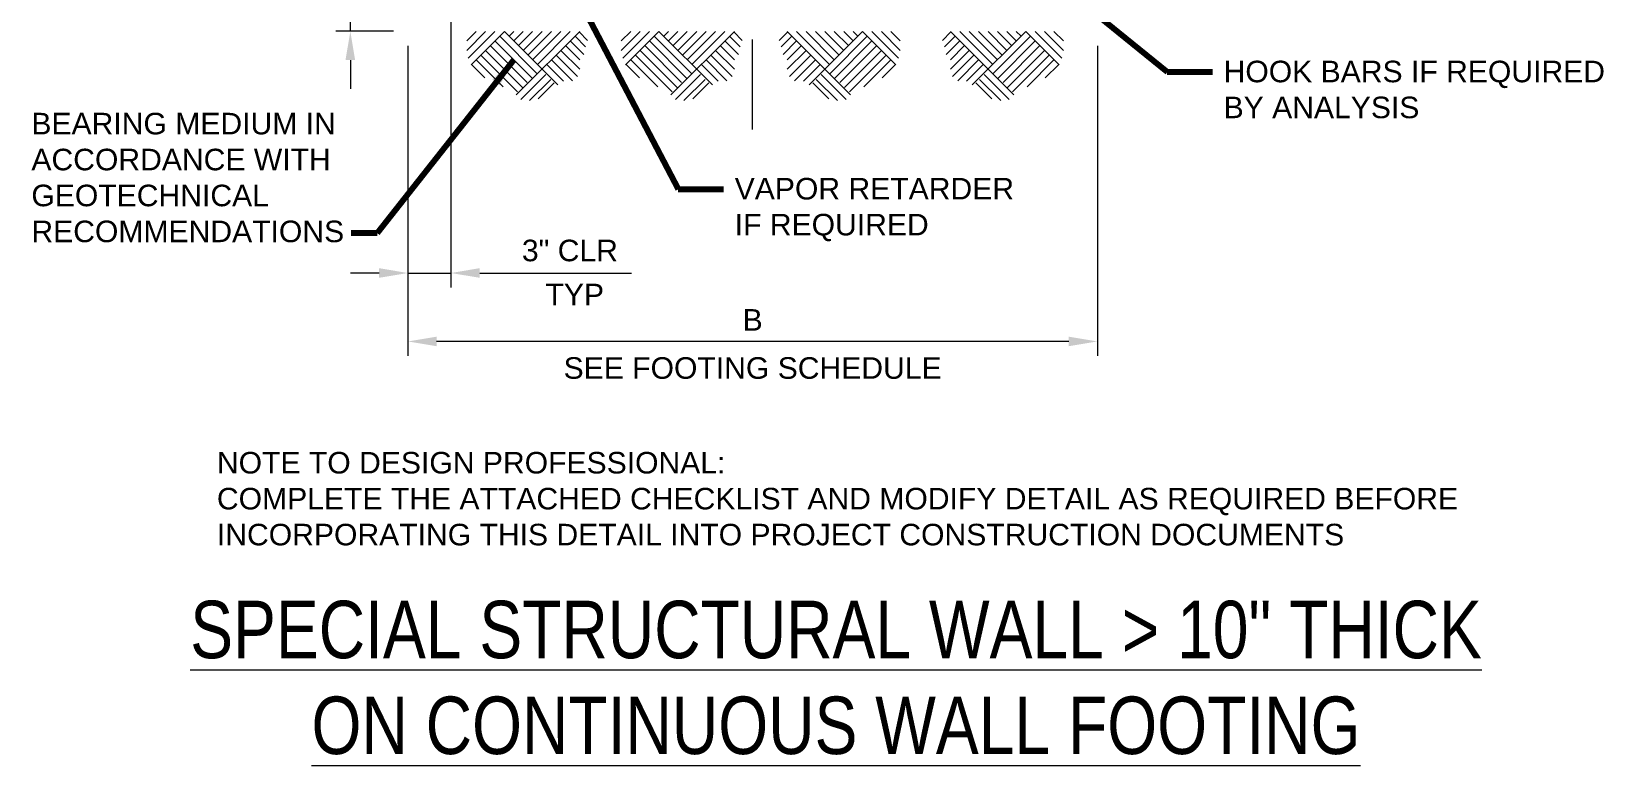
# Model space of a CAD drawing. Header units: inches. Extents: x 567 to 679, y 1933 to 2068.
# Drawn here: x 567.4 to 676.8, y 1933.2 to 1984.3 of the extents above; entities that cross this region are included whole.
import ezdxf

# ---------------------------------------------------------------- set-up
doc = ezdxf.new("R2010")
doc.units = ezdxf.units.IN
doc.header["$LTSCALE"] = 5
doc.header["$MEASUREMENT"] = 0
doc.linetypes.add('CENTER', pattern=[2, 1.25, -0.25, 0.25, -0.25])
for name, color, linetype, lineweight in [('S-ANNO-DIMS', 1, 'Continuous', 20), ('S-ANNO-TEXT', 7, 'Continuous', 20), ('S-DELT-PATT', 7, 'Continuous', 15), ('S-GRID', 9, 'CENTER', 20)]:
    doc.layers.add(name, color=color, linetype=linetype, lineweight=lineweight)
doc.styles.add('Romans', font='arial.ttf')
doc.dimstyles.get("Standard").update_dxf_attribs({"dimtxt": 0.18, "dimasz": 0.18, "dimexe": 0.18, "dimexo": 0.0625, "dimgap": 0.09, "dimtad": 0, "dimtih": 1, "dimtoh": 1, "dimdec": 4, "dimzin": 0, "dimdsep": 46, "dimtxsty": 'Standard', "dimcen": 0.09, "dimadec": 0, "dimazin": 0, "dimtfac": 1, "dimtdec": 4, "dimtofl": 0, "dimtmove": 0, "dimatfit": 3, "dimfxl": 1, "dimtolj": 1, "dimtzin": 0, "dimarcsym": 0})

# ---------------------------------------------------------------- blocks, each defined once
blk = doc.blocks.new('*D2')
at = {"layer": 'Defpoints', "color": 0, "transparency": 16777216}
for p in [(593.56, 1984.32), (641.56, 1984.32), (593.56, 1962.74)]:
    blk.add_point(p, dxfattribs=at)
at = {"layer": 'S-ANNO-DIMS', "transparency": 16777216}
for p, q in [((593.56, 1983.32), (593.56, 1961.74)), ((641.56, 1983.32), (641.56, 1961.74)), ((639.56, 1962.74), (595.56, 1962.74))]:
    blk.add_line(p, q, dxfattribs=at)
for points in [[(595.56, 1963.07), (595.56, 1962.41), (593.56, 1962.74)], [(639.56, 1963.07), (639.56, 1962.41), (641.56, 1962.74)]]:
    blk.add_solid(points, dxfattribs=at)
at = {"layer": 'S-ANNO-DIMS', "transparency": 16777216, "insert": (617.56, 1964.24), "char_height": 1.5, "attachment_point": 5, "style": 'Romans'}
blk.add_mtext('\\A1;B', dxfattribs=at)
blk = doc.blocks.new('*D3')
at = {"layer": 'Defpoints', "color": 0, "transparency": 16777216}
for p in [(596.56, 1987.32), (589.56, 1984.32), (593.56, 1984.32)]:
    blk.add_point(p, dxfattribs=at)
at = {"layer": 'S-ANNO-DIMS', "transparency": 16777216}
for p, q in [((589.56, 1989.32), (589.56, 1999.89)), ((595.56, 1987.32), (588.56, 1987.32)), ((589.56, 1984.32), (589.56, 1987.32)), ((592.56, 1984.32), (588.56, 1984.32)), ((589.56, 1982.32), (589.56, 1980.32))]:
    blk.add_line(p, q, dxfattribs=at)
for points in [[(589.22, 1989.32), (589.89, 1989.32), (589.56, 1987.32)], [(589.22, 1982.32), (589.89, 1982.32), (589.56, 1984.32)]]:
    blk.add_solid(points, dxfattribs=at)
at = {"layer": 'S-ANNO-DIMS', "transparency": 16777216, "insert": (588, 1995.6), "char_height": 1.5, "attachment_point": 5, "rotation": 90, "style": 'Romans'}
blk.add_mtext('\\A1;3" CLR', dxfattribs=at)
blk = doc.blocks.new('*D4')
at = {"layer": 'Defpoints', "color": 0, "transparency": 16777216}
for p in [(596.56, 1987.5), (593.56, 1981.58), (593.56, 1967.5)]:
    blk.add_point(p, dxfattribs=at)
at = {"layer": 'S-ANNO-DIMS', "transparency": 16777216}
for p, q in [((596.56, 1986.5), (596.56, 1966.5)), ((593.56, 1980.58), (593.56, 1966.5)), ((591.56, 1967.5), (589.56, 1967.5)), ((593.56, 1967.5), (596.56, 1967.5)), ((598.56, 1967.5), (609.12, 1967.5))]:
    blk.add_line(p, q, dxfattribs=at)
for points in [[(591.56, 1967.84), (591.56, 1967.17), (593.56, 1967.5)], [(598.56, 1967.84), (598.56, 1967.17), (596.56, 1967.5)]]:
    blk.add_solid(points, dxfattribs=at)
at = {"layer": 'S-ANNO-DIMS', "transparency": 16777216, "insert": (604.84, 1969.06), "char_height": 1.5, "attachment_point": 5, "style": 'Romans'}
blk.add_mtext('\\A1;3" CLR', dxfattribs=at)

msp = doc.modelspace()

# ---------------------------------------------------------------- linework, layer by layer
at = {"layer": 'S-DELT-PATT'}
for p, q in [((597.6576927, 1982.9953287), (598.9686729, 1984.3063089)), ((597.6576927, 1983.6508188), (598.3131828, 1984.3063089)), ((597.7683066, 1982.4504525), (599.624163, 1984.3063089)), ((597.9596688, 1981.9863245), (600.2796532, 1984.3063089)), ((599.9519081, 1983.9785639), (602.5615044, 1981.3689676)), ((600.2796532, 1984.3063089), (603.997372, 1980.5885902)), ((600.6073982, 1983.9785639), (600.9351433, 1984.3063089)), ((600.9351433, 1983.6508188), (601.5906334, 1984.3063089)), ((601.1101182, 1979.8928529), (605.5235742, 1984.3063089)), ((601.2628884, 1983.3230738), (602.2461236, 1984.3063089)), ((601.5906334, 1982.9953287), (602.9016137, 1984.3063089)), ((601.9183785, 1982.6675836), (603.5571038, 1984.3063089)), ((602.2461236, 1982.3398386), (604.2125939, 1984.3063089)), ((602.5738686, 1982.0120935), (604.8680841, 1984.3063089)), ((605.1958291, 1983.9785639), (605.9335751, 1983.2408097)), ((605.4914552, 1984.2741899), (606.0757673, 1983.6898696)), ((608.4181781, 1982.9953287), (609.7291583, 1984.3063089)), ((608.4181781, 1983.6508188), (609.0736682, 1984.3063089)), ((608.5287921, 1982.4504525), (610.3846485, 1984.3063089)), ((608.7201542, 1981.9863245), (611.0401386, 1984.3063089)), ((610.7123935, 1983.9785639), (613.3219899, 1981.3689676)), ((611.0401386, 1984.3063089), (614.7578574, 1980.5885902)), ((611.3678837, 1983.9785639), (611.6956287, 1984.3063089)), ((611.6956287, 1983.6508188), (612.3511189, 1984.3063089)), ((611.8706036, 1979.8928529), (616.2840596, 1984.3063089)), ((612.0233738, 1983.3230738), (613.006609, 1984.3063089)), ((612.3511189, 1982.9953287), (613.6620991, 1984.3063089)), ((612.6788639, 1982.6675836), (614.3175892, 1984.3063089)), ((613.006609, 1982.3398386), (614.9730794, 1984.3063089)), ((613.334354, 1982.0120935), (615.6285695, 1984.3063089)), ((615.9563146, 1983.9785639), (616.6940605, 1983.2408097)), ((616.2519406, 1984.2741899), (616.8362527, 1983.6898696)), ((619.9959697, 1984.2741899), (619.4116576, 1983.6898696)), ((620.2915958, 1983.9785639), (619.5538498, 1983.2408097)), ((624.3773067, 1979.8928529), (619.9638507, 1984.3063089)), ((622.9135563, 1982.0120935), (620.6193408, 1984.3063089)), ((623.2413013, 1982.3398386), (621.274831, 1984.3063089)), ((625.2077717, 1984.3063089), (621.4900529, 1980.5885902)), ((623.5690464, 1982.6675836), (621.9303211, 1984.3063089)), ((623.8967915, 1982.9953287), (622.5858112, 1984.3063089)), ((625.5355168, 1983.9785639), (622.9259205, 1981.3689676)), ((624.2245365, 1983.3230738), (623.2413013, 1984.3063089)), ((624.5522816, 1983.6508188), (623.8967915, 1984.3063089)), ((624.8800267, 1983.9785639), (624.5522816, 1984.3063089)), ((627.5277561, 1981.9863245), (625.2077717, 1984.3063089)), ((627.7191183, 1982.4504525), (625.8632618, 1984.3063089)), ((627.8297322, 1982.9953287), (626.518752, 1984.3063089)), ((627.8297322, 1983.6508188), (627.1742421, 1984.3063089)), ((631.3509562, 1984.2741899), (630.7666441, 1983.6898696)), ((631.6465822, 1983.9785639), (630.9088363, 1983.2408097)), ((635.7322931, 1979.8928529), (631.3188371, 1984.3063089)), ((634.2685427, 1982.0120935), (631.9743273, 1984.3063089)), ((634.5962878, 1982.3398386), (632.6298174, 1984.3063089)), ((636.5627582, 1984.3063089), (632.8450394, 1980.5885902)), ((634.9240328, 1982.6675836), (633.2853075, 1984.3063089)), ((635.2517779, 1982.9953287), (633.9407977, 1984.3063089)), ((636.8905032, 1983.9785639), (634.2809069, 1981.3689676)), ((635.579523, 1983.3230738), (634.5962878, 1984.3063089)), ((635.907268, 1983.6508188), (635.2517779, 1984.3063089)), ((636.2350131, 1983.9785639), (635.907268, 1984.3063089)), ((638.8827426, 1981.9863245), (636.5627582, 1984.3063089)), ((639.0741047, 1982.4504525), (637.2182483, 1984.3063089)), ((639.1847187, 1982.9953287), (637.8737384, 1984.3063089)), ((639.1847187, 1983.6508188), (638.5292285, 1984.3063089)), ((598.6409279, 1982.6675836), (601.1993796, 1980.1091237)), ((598.9686729, 1982.9953287), (601.5441756, 1980.419826)), ((599.296418, 1983.3230738), (601.8548697, 1980.7646139)), ((599.624163, 1983.6508188), (602.2508103, 1981.0241716)), ((603.8848489, 1982.6675836), (605.3727131, 1981.1797194)), ((604.2125939, 1982.9953287), (605.5235742, 1981.6843484)), ((604.540339, 1983.3230738), (605.5235742, 1982.3398386)), ((604.8680841, 1983.6508188), (605.8104085, 1982.7084862)), ((609.4014133, 1982.6675836), (611.959865, 1980.1091237)), ((609.7291583, 1982.9953287), (612.304661, 1980.419826)), ((610.0569034, 1983.3230738), (612.6153551, 1980.7646139)), ((610.3846485, 1983.6508188), (613.0112957, 1981.0241716)), ((614.6453343, 1982.6675836), (616.1331986, 1981.1797194)), ((614.9730794, 1982.9953287), (616.2840596, 1981.6843484)), ((615.3008244, 1983.3230738), (616.2840596, 1982.3398386)), ((615.6285695, 1983.6508188), (616.5708939, 1982.7084862)), ((620.6193408, 1983.6508188), (619.6770164, 1982.7084862)), ((620.9470859, 1983.3230738), (619.9638507, 1982.3398386)), ((621.274831, 1982.9953287), (619.9638507, 1981.6843484)), ((621.602576, 1982.6675836), (620.1147118, 1981.1797194)), ((625.8632618, 1983.6508188), (623.2366146, 1981.0241716)), ((626.1910069, 1983.3230738), (623.6325552, 1980.7646139)), ((626.518752, 1982.9953287), (623.9432493, 1980.419826)), ((626.846497, 1982.6675836), (624.2880453, 1980.1091237)), ((631.9743273, 1983.6508188), (631.0320029, 1982.7084862)), ((632.3020723, 1983.3230738), (631.3188371, 1982.3398386)), ((632.6298174, 1982.9953287), (631.3188371, 1981.6843484)), ((632.9575625, 1982.6675836), (631.4696982, 1981.1797194)), ((637.2182483, 1983.6508188), (634.591601, 1981.0241716)), ((637.5459934, 1983.3230738), (634.9875416, 1980.7646139)), ((637.8737384, 1982.9953287), (635.2982358, 1980.419826)), ((638.2014835, 1982.6675836), (635.6430318, 1980.1091237)), ((597.9854377, 1982.0120935), (598.924329, 1981.0732022)), ((598.3131828, 1982.3398386), (600.1897117, 1980.4633014)), ((603.2293587, 1982.0120935), (604.3933044, 1980.8481397)), ((603.5571038, 1982.3398386), (605.0108662, 1980.886068)), ((608.7459232, 1982.0120935), (609.6848144, 1981.0732022)), ((609.0736682, 1982.3398386), (610.9501972, 1980.4633014)), ((613.9898442, 1982.0120935), (615.1537898, 1980.8481397)), ((614.3175892, 1982.3398386), (615.7713516, 1980.886068)), ((621.9303211, 1982.3398386), (620.4765587, 1980.886068)), ((622.2580661, 1982.0120935), (621.0941205, 1980.8481397)), ((627.1742421, 1982.3398386), (625.2977132, 1980.4633014)), ((627.5019872, 1982.0120935), (626.5630959, 1981.0732022)), ((633.2853075, 1982.3398386), (631.8315451, 1980.886068)), ((633.6130526, 1982.0120935), (632.449107, 1980.8481397)), ((638.5292285, 1982.3398386), (636.6526996, 1980.4633014)), ((638.8569736, 1982.0120935), (637.9180823, 1981.0732022)), ((601.4216645, 1979.5812985), (603.1605651, 1981.3201991)), ((602.0183489, 1979.4960602), (603.5015264, 1980.9792377)), ((602.6320761, 1979.6324431), (603.7401986, 1980.7405656)), ((612.1821499, 1979.5812985), (613.9210505, 1981.3201991)), ((612.7788344, 1979.4960602), (614.2620119, 1980.9792377)), ((613.3925616, 1979.6324431), (614.500684, 1980.7405656)), ((622.8553488, 1979.6324431), (621.7472263, 1980.7405656)), ((623.469076, 1979.4960602), (621.9858985, 1980.9792377)), ((624.0657604, 1979.5812985), (622.3268598, 1981.3201991)), ((634.2103352, 1979.6324431), (633.1022127, 1980.7405656)), ((634.8240624, 1979.4960602), (633.3408849, 1980.9792377)), ((635.4207469, 1979.5812985), (633.6818463, 1981.3201991))]:
    msp.add_line(p, q, dxfattribs=at)
at = {"layer": 'S-GRID', "linetype": 'CENTER'}
msp.add_line((617.5557566, 1977.4900289), (617.5760741, 2064.937677), dxfattribs=at)

# ---------------------------------------------------------------- texts
at = {"layer": 'S-ANNO-DIMS', "insert": (602.5569503, 1966.7538332), "char_height": 1.49999999, "width": 35.703847172, "attachment_point": 1, "style": 'Romans'}
msp.add_mtext(' TYP', dxfattribs=at)
at = {"layer": 'S-ANNO-DIMS', "insert": (617.5557566, 1960.8816179), "char_height": 1.499999989, "attachment_point": 5, "style": 'Romans'}
msp.add_mtext('\\A1;SEE FOOTING SCHEDULE', dxfattribs=at)
at = {"layer": 'S-ANNO-TEXT', "style": 'Romans'}
for s, insert, char_height, attachment_point in [('HOOK BARS IF REQUIRED \\PBY ANALYSIS', (650.3356667, 1982.2755144), 1.499999989, 1), ('BEARING MEDIUM IN \\PACCORDANCE WITH \\PGEOTECHNICAL \\PRECOMMENDATIONS', (567.3602373, 1978.6491734), 1.499999989, 1), ('VAPOR RETARDER\\PIF REQUIRED', (616.3087827, 1974.1199892), 1.499999989, 1), ('NOTE TO DESIGN PROFESSIONAL: \\PCOMPLETE THE ATTACHED CHECKLIST AND MODIFY DETAIL AS REQUIRED BEFORE \\PINCORPORATING THIS DETAIL INTO PROJECT CONSTRUCTION DOCUMENTS', (580.2720723, 1955.0511037), 1.499999989, 1), ('{\\W0.8;\\LSPECIAL STRUCTURAL WALL > 10" THICK\\PON CONTINUOUS WALL FOOTING}', (623.3602373, 1944.6957149), 4, 2)]:
    msp.add_mtext(s, dxfattribs=dict(at, insert=insert, char_height=char_height, attachment_point=attachment_point))

# ---------------------------------------------------------------- dimensions: what is measured, and where the dimension line sits
at = {"layer": 'S-ANNO-DIMS'}
for base, p1, p2, angle, text, picture, middle in [((589.5557567, 1984.3171912), (596.5557566, 1987.3171912), (593.5557566, 1984.3171912), 270, '3" CLR', '*D3', (589.5557567, 1995.6016387)), ((593.5557566, 1967.5038332), (596.5557566, 1987.5046912), (593.5557566, 1981.5819912), 180, '3" CLR', '*D4', (604.8402041, 1967.5038332)), ((593.5557566, 1962.7410426), (641.5557566, 1984.3171912), (593.5557566, 1984.3171912), 180, 'B', '*D2', (617.5557566, 1962.7410426))]:
    dim = msp.add_linear_dim(base=base, p1=p1, p2=p2, angle=angle, text=text, dimstyle='Standard', override={"dimscale": 16, "dimtxt": 0.09375, "dimasz": 0.125, "dimexe": 0.0625, "dimgap": 0.0625, "dimtih": 0, "dimtoh": 0, "dimdec": 5, "dimlfac": 1, "dimrnd": 0.03125, "dimzin": 7, "dimlunit": 4, "dimtxsty": 'Romans', "dimcen": 0.125, "dimclrd": 256, "dimclre": 256, "dimclrt": 256, "dimadec": 4, "dimtdec": 5, "dimtofl": 1, "dimtvp": 1, "dimfrac": 2, "dimtzin": 3, "dimlwd": 65535, "dimlwe": 65535}, dxfattribs=at)
    dim.commit()
    dim.dimension.update_dxf_attribs({"geometry": picture, "text_midpoint": middle, "dimtype": 128})

# ---------------------------------------------------------------- leaders
at = {"layer": 'S-ANNO-TEXT'}
for points in [[(594.3134548, 2007.8171912), (612.3719852, 1973.3433862), (615.5321797, 1973.3433862)], [(638.345021, 1988.0505117), (646.3988692, 1981.4989114), (649.5590637, 1981.4989114)], [(600.9374867, 1982.3374952), (591.4253728, 1970.2677484), (589.6069971, 1970.2687165)]]:
    msp.add_leader(points, dimstyle='Standard', override={"dimscale": 16, "dimtxt": 0.09375, "dimasz": 0.125, "dimexe": 0.0625, "dimgap": 0.0625, "dimtad": 0, "dimtih": 0, "dimtoh": 0, "dimdec": 5, "dimlfac": 16, "dimrnd": 0.03125, "dimzin": 7, "dimlunit": 4, "dimtxsty": 'Romans', "dimcen": 0.125, "dimclrd": 256, "dimclre": 256, "dimclrt": 256, "dimadec": 4, "dimtdec": 5, "dimtofl": 1, "dimtvp": 1, "dimfrac": 2, "dimtzin": 3, "dimlwd": 65535, "dimlwe": 65535}, dxfattribs=at)

doc.saveas('drawing.dxf')
